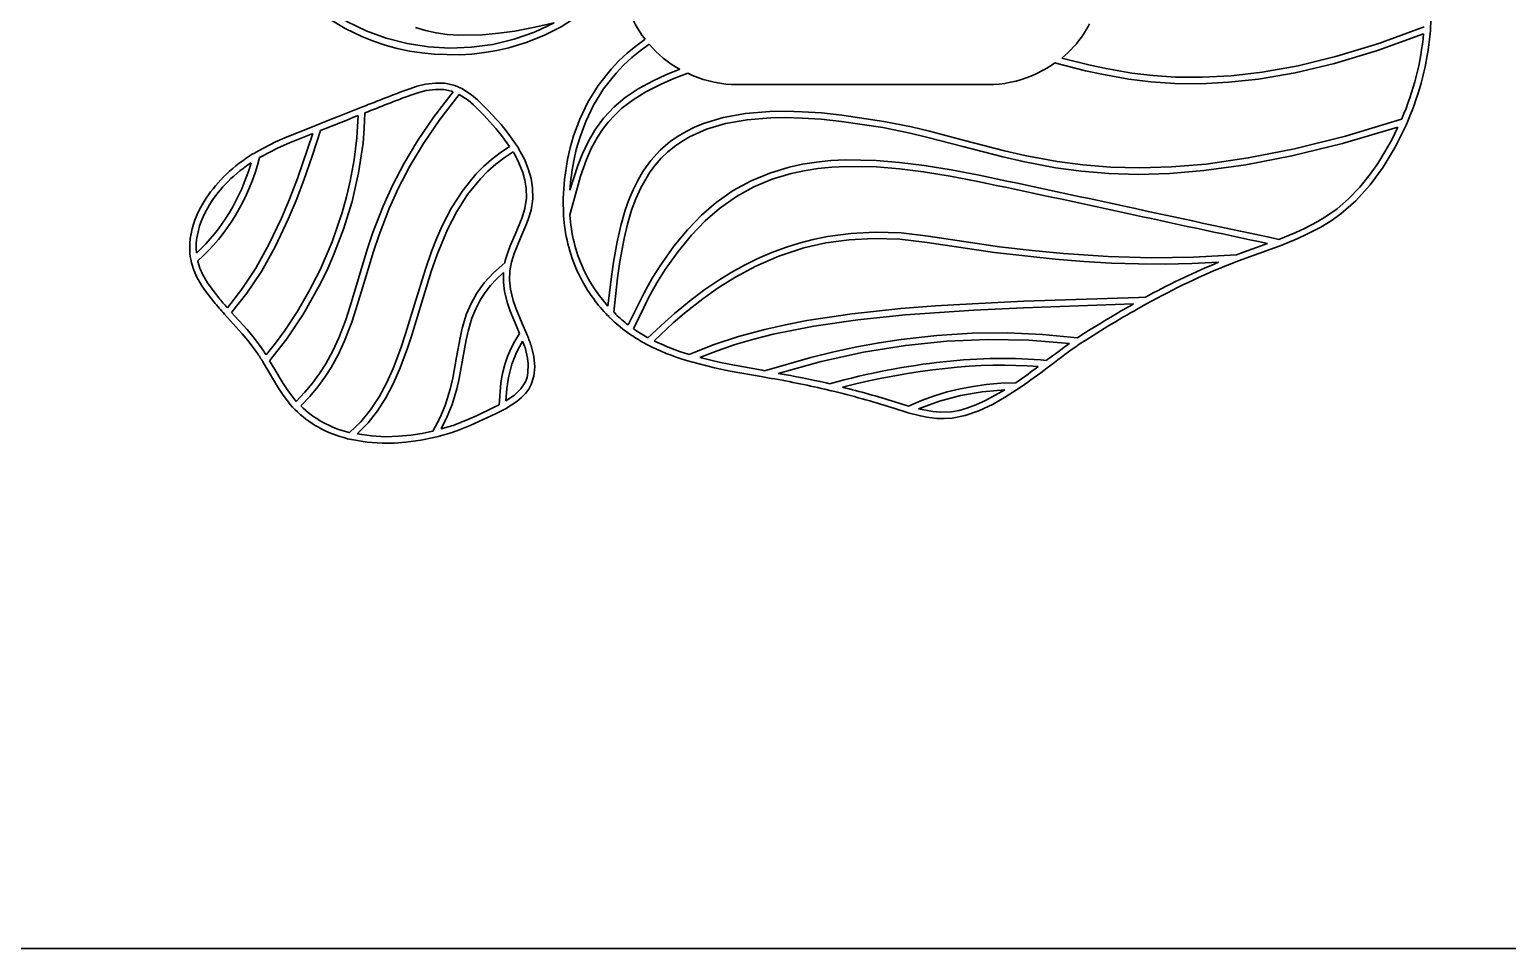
# Model space of a CAD drawing. Extents: x 342 to 941, y 168 to 756.
# Drawn here: x 568.87 to 612.34, y 385.5 to 412.53 of the extents above; entities that cross this region are included whole.
import ezdxf

# ---------------------------------------------------------------- set-up
doc = ezdxf.new("R2010")
doc.units = 0

msp = doc.modelspace()

# ---------------------------------------------------------------- linework, layer by layer
at = {"color": 7, "lineweight": 35, "ltscale": 0.004985}
msp.add_line((586.854, 412.405), (586.978, 412.248), dxfattribs=at)
at = {"color": 7, "lineweight": 35, "ltscale": 0.002662}
msp.add_line((610.068, 412.409), (610.076, 412.516), dxfattribs=at)
at = {"color": 7, "lineweight": 35, "ltscale": 0.00063476}
msp.add_line((599.03, 411.551), (599.055, 411.544), dxfattribs=at)
at = {"color": 7, "lineweight": 35, "ltscale": 0.003774}
msp.add_line((588.231, 411.25), (588.366, 411.184), dxfattribs=at)
at = {"color": 7, "lineweight": 35, "ltscale": 0.184151}
msp.add_line((589.685, 410.912), (597.051, 410.912), dxfattribs=at)
at = {"color": 7, "lineweight": 35, "ltscale": 0.001079}
msp.add_line((581.284, 410.718), (581.324, 410.703), dxfattribs=at)
at = {"color": 7, "lineweight": 35, "ltscale": 0.002534}
for p, q in [((581.579, 410.797), (581.488, 410.842)), ((578.661, 410.257), (578.567, 410.22))]:
    msp.add_line(p, q, dxfattribs=at)
at = {"color": 7, "lineweight": 35, "ltscale": 0.006201}
msp.add_line((577.374, 409.747), (577.143, 409.656), dxfattribs=at)
at = {"color": 7, "lineweight": 35, "ltscale": 0.000523659}
msp.add_line((577.423, 409.564), (577.442, 409.572), dxfattribs=at)
at = {"color": 7, "lineweight": 35, "ltscale": 0.000429871}
msp.add_line((609.238, 409.908), (609.231, 409.892), dxfattribs=at)
at = {"color": 7, "lineweight": 35, "ltscale": 0.003192}
msp.add_line((609.36, 409.716), (609.411, 409.833), dxfattribs=at)
at = {"color": 7, "lineweight": 35, "ltscale": 0.002313}
msp.add_line((583.217, 409.095), (583.166, 409.173), dxfattribs=at)
at = {"color": 7, "lineweight": 35, "ltscale": 0.003337}
msp.add_line((575.597, 408.966), (575.481, 408.901), dxfattribs=at)
at = {"color": 7, "lineweight": 35, "ltscale": 0.001596}
msp.add_line((575.634, 408.771), (575.69, 408.803), dxfattribs=at)
at = {"color": 7, "lineweight": 35, "ltscale": 0.002368}
msp.add_line((583.092, 408.938), (583.14, 408.857), dxfattribs=at)
at = {"color": 7, "lineweight": 35, "ltscale": 0.004245}
msp.add_line((583.304, 408.949), (583.217, 409.095), dxfattribs=at)
at = {"color": 7, "lineweight": 35, "ltscale": 0.001084}
msp.add_line((575.348, 408.591), (575.384, 408.615), dxfattribs=at)
at = {"color": 7, "lineweight": 35, "ltscale": 0.007427}
msp.add_line((584.576, 407.053), (584.605, 406.757), dxfattribs=at)
at = {"color": 7, "lineweight": 35, "ltscale": 0.000423442}
msp.add_line((584.763, 407.07), (584.763, 407.086), dxfattribs=at)
at = {"color": 7, "lineweight": 35, "ltscale": 0.007324}
msp.add_line((584.792, 406.778), (584.763, 407.07), dxfattribs=at)
at = {"color": 7, "lineweight": 35, "ltscale": 0.000168948}
msp.add_line((573.578, 406.129), (573.577, 406.122), dxfattribs=at)
at = {"color": 7, "lineweight": 35, "ltscale": 0.002865}
msp.add_line((573.582, 406.243), (573.578, 406.129), dxfattribs=at)
at = {"color": 7, "lineweight": 35, "ltscale": 0.010202}
msp.add_line((604.964, 406.121), (604.58, 405.982), dxfattribs=at)
at = {"color": 7, "lineweight": 35, "ltscale": 0.008598}
msp.add_line((605.287, 406.238), (604.964, 406.121), dxfattribs=at)
at = {"color": 7, "lineweight": 35, "ltscale": 0.012303}
msp.add_line((605.027, 405.943), (605.49, 406.112), dxfattribs=at)
at = {"color": 7, "lineweight": 35, "ltscale": 0.004392}
msp.add_line((605.49, 406.112), (605.654, 406.174), dxfattribs=at)
at = {"color": 7, "lineweight": 35, "ltscale": 0.002735}
msp.add_line((573.609, 405.775), (573.633, 405.668), dxfattribs=at)
at = {"color": 7, "lineweight": 35, "ltscale": 0.000355423}
msp.add_line((573.816, 405.711), (573.813, 405.725), dxfattribs=at)
at = {"color": 7, "lineweight": 35, "ltscale": 0.001715}
msp.add_line((582.863, 405.734), (582.848, 405.667), dxfattribs=at)
at = {"color": 7, "lineweight": 35, "ltscale": 0.003688}
msp.add_line((583.014, 405.547), (583.046, 405.691), dxfattribs=at)
at = {"color": 7, "lineweight": 35, "ltscale": 0.007882}
msp.add_line((604.349, 405.696), (604.645, 405.805), dxfattribs=at)
at = {"color": 7, "lineweight": 35, "ltscale": 0.00563}
msp.add_line((604.58, 405.982), (604.369, 405.904), dxfattribs=at)
at = {"color": 7, "lineweight": 35, "ltscale": 0.010154}
msp.add_line((604.645, 405.805), (605.027, 405.943), dxfattribs=at)
at = {"color": 7, "lineweight": 35, "ltscale": 0.002938}
msp.add_line((582.997, 405.431), (583.014, 405.547), dxfattribs=at)
at = {"color": 7, "lineweight": 35, "ltscale": 0.005282}
msp.add_line((601.699, 404.662), (601.488, 404.655), dxfattribs=at)
at = {"color": 7, "lineweight": 35, "ltscale": 0.002896}
msp.add_line((601.801, 404.718), (601.699, 404.662), dxfattribs=at)
at = {"color": 7, "lineweight": 35, "ltscale": 0.005306}
msp.add_line((601.704, 404.451), (601.891, 404.553), dxfattribs=at)
at = {"color": 7, "lineweight": 35, "ltscale": 0.006245}
msp.add_line((574.601, 404.16), (574.77, 403.976), dxfattribs=at)
at = {"color": 7, "lineweight": 35, "ltscale": 0.003549}
msp.add_line((574.908, 404.103), (574.812, 404.208), dxfattribs=at)
at = {"color": 7, "lineweight": 35, "ltscale": 0.001319}
msp.add_line((585.872, 404.121), (585.913, 404.089), dxfattribs=at)
at = {"color": 7, "lineweight": 35, "ltscale": 0.000170598}
msp.add_line((585.913, 404.089), (585.912, 404.082), dxfattribs=at)
at = {"color": 7, "lineweight": 35, "ltscale": 0.001235}
msp.add_line((585.912, 404.082), (585.947, 404.047), dxfattribs=at)
at = {"color": 7, "lineweight": 35, "ltscale": 0.002073}
msp.add_line((586.117, 404.166), (586.052, 404.218), dxfattribs=at)
at = {"color": 7, "lineweight": 35, "ltscale": 0.000448525}
msp.add_line((586.114, 404.148), (586.117, 404.166), dxfattribs=at)
at = {"color": 7, "lineweight": 35, "ltscale": 0.006034}
msp.add_line((583.19, 403.811), (583.284, 403.588), dxfattribs=at)
at = {"color": 7, "lineweight": 35, "ltscale": 0.007986}
msp.add_line((583.488, 403.591), (583.363, 403.885), dxfattribs=at)
at = {"color": 7, "lineweight": 35, "ltscale": 0.002469}
msp.add_line((586.437, 403.635), (586.517, 403.578), dxfattribs=at)
at = {"color": 7, "lineweight": 35, "ltscale": 0.000830778}
msp.add_line((587.056, 403.468), (587.027, 403.484), dxfattribs=at)
at = {"color": 7, "lineweight": 35, "ltscale": 0.003062}
msp.add_line((599.793, 403.529), (599.691, 403.461), dxfattribs=at)
at = {"color": 7, "lineweight": 35, "ltscale": 0.001337}
msp.add_line((599.838, 403.558), (599.793, 403.529), dxfattribs=at)
at = {"color": 7, "lineweight": 35, "ltscale": 0.002497}
msp.add_line((586.937, 403.319), (587.025, 403.271), dxfattribs=at)
at = {"color": 7, "lineweight": 35, "ltscale": 0.005643}
msp.add_line((599.749, 403.274), (599.937, 403.398), dxfattribs=at)
at = {"color": 7, "lineweight": 35, "ltscale": 0.002442}
msp.add_line((575.718, 402.776), (575.769, 402.692), dxfattribs=at)
at = {"color": 7, "lineweight": 35, "ltscale": 0.007285}
msp.add_line((575.769, 402.692), (575.916, 402.44), dxfattribs=at)
at = {"color": 7, "lineweight": 35, "ltscale": 6.24353e-05}
msp.add_line((575.93, 402.789), (575.929, 402.791), dxfattribs=at)
at = {"color": 7, "lineweight": 35, "ltscale": 0.00736}
msp.add_line((576.079, 402.535), (575.93, 402.789), dxfattribs=at)
at = {"color": 7, "lineweight": 35, "ltscale": 0.003932}
msp.add_line((588.19, 402.798), (588.341, 402.754), dxfattribs=at)
at = {"color": 7, "lineweight": 35, "ltscale": 0.000659441}
msp.add_line((588.27, 402.971), (588.245, 402.979), dxfattribs=at)
at = {"color": 7, "lineweight": 35, "ltscale": 0.000489198}
msp.add_line((598.798, 402.812), (598.783, 402.8), dxfattribs=at)
at = {"color": 7, "lineweight": 35, "ltscale": 0.003479}
msp.add_line((598.801, 402.578), (598.912, 402.662), dxfattribs=at)
at = {"color": 7, "lineweight": 35, "ltscale": 0.005006}
msp.add_line((590.385, 402.322), (590.583, 402.29), dxfattribs=at)
at = {"color": 7, "lineweight": 35, "ltscale": 0.001877}
msp.add_line((590.49, 402.495), (590.416, 402.508), dxfattribs=at)
at = {"color": 7, "lineweight": 35, "ltscale": 0.00154}
msp.add_line((597.932, 402.177), (597.881, 402.142), dxfattribs=at)
at = {"color": 7, "lineweight": 35, "ltscale": 0.004736}
msp.add_line((592.263, 401.951), (592.447, 401.908), dxfattribs=at)
at = {"color": 7, "lineweight": 35, "ltscale": 0.002319}
msp.add_line((592.396, 402.113), (592.305, 402.135), dxfattribs=at)
at = {"color": 7, "lineweight": 35, "ltscale": 0.004056}
msp.add_line((597.904, 401.931), (598.039, 402.022), dxfattribs=at)
at = {"color": 7, "lineweight": 35, "ltscale": 0.002505}
msp.add_line((576.538, 401.502), (576.606, 401.428), dxfattribs=at)
at = {"color": 7, "lineweight": 35, "ltscale": 0.002353}
msp.add_line((576.606, 401.428), (576.671, 401.36), dxfattribs=at)
at = {"color": 7, "lineweight": 35, "ltscale": 0.001062}
msp.add_line((576.709, 401.594), (576.68, 401.626), dxfattribs=at)
at = {"color": 7, "lineweight": 35, "ltscale": 0.004643}
msp.add_line((582.678, 401.493), (582.511, 401.41), dxfattribs=at)
at = {"color": 7, "lineweight": 35, "ltscale": 0.0076}
msp.add_line((582.594, 401.242), (582.866, 401.377), dxfattribs=at)
at = {"color": 7, "lineweight": 35, "ltscale": 0.011912}
msp.add_line((594.264, 401.402), (594.719, 401.261), dxfattribs=at)
at = {"color": 7, "lineweight": 35, "ltscale": 0.010482}
msp.add_line((594.721, 401.458), (594.32, 401.582), dxfattribs=at)
at = {"color": 7, "lineweight": 35, "ltscale": 0.002886}
msp.add_line((578.223, 400.496), (578.336, 400.47), dxfattribs=at)
at = {"color": 7, "lineweight": 35, "ltscale": 0.000249447}
msp.add_line((578.278, 400.677), (578.268, 400.679), dxfattribs=at)
at = {"color": 7, "lineweight": 35, "ltscale": 0.000359542}
msp.add_line((580.73, 400.717), (580.716, 400.714), dxfattribs=at)
at = {"color": 7, "lineweight": 35, "ltscale": 0.003381}
msp.add_line((580.759, 400.53), (580.891, 400.562), dxfattribs=at)
at = {"color": 7, "lineweight": 35, "ltscale": 3.02109e-05}
msp.add_line((580.891, 400.562), (580.892, 400.563), dxfattribs=at)
at = {"color": 7, "lineweight": 35}
msp.add_line((566.5, 385.5), (622.5, 385.5), dxfattribs=at)
for points in [[(576.837, 413.535), (577.243, 413.168), (577.682, 412.844), (578.15, 412.562), (578.642, 412.324), (578.981, 412.189), (579.328, 412.074), (579.682, 411.977), (580.042, 411.901), (580.405, 411.844), (580.772, 411.806), (581.51, 411.79), (581.88, 411.812), (582.249, 411.854), (582.612, 411.916), (582.971, 411.998), (583.501, 412.158), (584.016, 412.365), (584.51, 412.617), (584.981, 412.915)], [(584.299, 412.73), (583.721, 412.457), (583.12, 412.247), (582.5, 412.098), (581.869, 412.012), (581.233, 411.987), (580.599, 412.023), (579.972, 412.119), (579.36, 412.276), (578.768, 412.492), (578.203, 412.768), (577.672, 413.102), (577.181, 413.495)], [(580.221, 412.593), (580.516, 412.502), (580.828, 412.435), (581.156, 412.39), (581.497, 412.367), (582.195, 412.379), (582.67, 412.422), (583.146, 412.489), (583.732, 412.599), (584.299, 412.73)], [(609.89, 412.617), (608.56, 412.127), (607.326, 411.748), (606.184, 411.469), (605.129, 411.28), (604.212, 411.175), (603.364, 411.13), (602.58, 411.136), (601.913, 411.18), (601.294, 411.253), (600.537, 411.383), (600.073, 411.483), (599.232, 411.693)], [(586.978, 412.248), (586.702, 412.048), (586.448, 411.839), (586.201, 411.608), (585.976, 411.37), (585.599, 410.889), (585.293, 410.395), (585.053, 409.897), (584.87, 409.407), (584.767, 409.05), (584.689, 408.708)], [(599.055, 411.544), (599.929, 411.323), (600.413, 411.216), (601.206, 411.076), (601.857, 410.997), (602.561, 410.949), (603.321, 410.941), (604.141, 410.981), (605.024, 411.076), (606.097, 411.26), (607.261, 411.536), (608.519, 411.916), (609.878, 412.411)], [(584.874, 408.672), (584.95, 409.004), (585.05, 409.349), (585.227, 409.825), (585.46, 410.307), (585.756, 410.785), (586.122, 411.251), (586.344, 411.485), (586.587, 411.711), (586.83, 411.91), (587.094, 412.1)], [(587.995, 411.366), (587.583, 411.2), (587.211, 411.028), (586.773, 410.787), (586.393, 410.532), (586.067, 410.26), (585.756, 409.93), (585.494, 409.573), (585.297, 409.231), (585.125, 408.862), (584.997, 408.532), (584.765, 407.806)], [(581.34, 410.898), (581.084, 410.951), (580.807, 410.96), (580.51, 410.923), (580.272, 410.866), (580.02, 410.783)], [(584.763, 407.086), (584.972, 407.861), (585.078, 408.215), (585.252, 408.708), (585.402, 409.049), (585.574, 409.369), (585.723, 409.596), (585.89, 409.812), (586.08, 410.019), (586.293, 410.216), (586.62, 410.466), (587.001, 410.703), (587.443, 410.929), (587.817, 411.092), (588.231, 411.25)], [(581.324, 410.703), (580.759, 409.963), (580.282, 409.258), (579.881, 408.587), (579.547, 407.946), (579.27, 407.334), (578.969, 406.558), (578.803, 406.062), (578.517, 405.116)], [(578.698, 405.063), (578.982, 406.004), (579.147, 406.497), (579.446, 407.271), (579.723, 407.88), (580.057, 408.517), (580.457, 409.185), (580.935, 409.887), (581.501, 410.624)], [(580.085, 410.606), (580.317, 410.683), (580.535, 410.736), (580.806, 410.771), (581.055, 410.765), (581.284, 410.718)], [(581.501, 410.624), (581.765, 410.453), (581.927, 410.316), (582.228, 410.017)], [(582.365, 410.146), (582.044, 410.465), (581.868, 410.611), (581.579, 410.797)], [(578.537, 410.006), (578.499, 409.348), (578.42, 408.702), (578.303, 408.071), (578.194, 407.608), (578.066, 407.155), (577.765, 406.284), (577.411, 405.463), (577.085, 404.823), (576.738, 404.228), (576.376, 403.681), (576.1, 403.305), (575.823, 402.96)], [(575.929, 402.791), (576.431, 403.43), (576.923, 404.167), (577.389, 404.992), (577.607, 405.434), (577.812, 405.894), (578.107, 406.665), (578.356, 407.475), (578.548, 408.317), (578.676, 409.188), (578.713, 409.633), (578.73, 410.082)], [(582.228, 410.017), (582.581, 409.626), (582.752, 409.42), (582.989, 409.096)], [(583.166, 409.173), (582.917, 409.517), (582.737, 409.736), (582.365, 410.146)], [(593.999, 409.832), (592.758, 410.018), (592.161, 410.08), (591.597, 410.117), (591.106, 410.13), (590.642, 410.122), (589.924, 410.063), (589.276, 409.946), (588.696, 409.771), (588.43, 409.662), (588.18, 409.538), (587.945, 409.399), (587.726, 409.246)], [(574.812, 404.208), (575.261, 404.775), (575.686, 405.418), (576.089, 406.141), (576.474, 406.951), (576.706, 407.506), (576.933, 408.098), (577.181, 408.806), (577.423, 409.564)], [(577.143, 409.656), (576.447, 409.379), (576.101, 409.226), (575.597, 408.966)], [(587.84, 409.096), (588.051, 409.244), (588.278, 409.377), (588.779, 409.602), (589.343, 409.769), (589.975, 409.881), (590.676, 409.936), (591.12, 409.942), (591.591, 409.929), (592.153, 409.892), (592.749, 409.83), (593.966, 409.647)], [(593.966, 409.647), (594.769, 409.485), (595.289, 409.362), (596.327, 409.091)], [(596.376, 409.273), (595.346, 409.541), (594.816, 409.667), (593.999, 409.832)], [(596.327, 409.091), (597.497, 408.788), (598.101, 408.648), (599.051, 408.468), (599.809, 408.365), (600.615, 408.298), (601.478, 408.273), (602.409, 408.299), (603.415, 408.382), (604.649, 408.554), (606.003, 408.818), (607.49, 409.184), (609.123, 409.663)], [(609.231, 409.892), (607.583, 409.401), (606.083, 409.026), (604.719, 408.755), (603.477, 408.577), (602.466, 408.49), (601.531, 408.461), (600.665, 408.483), (599.857, 408.549), (599.099, 408.651), (598.149, 408.831), (597.544, 408.97), (596.376, 409.273)], [(609.123, 409.663), (608.939, 409.29), (608.74, 408.933), (608.531, 408.597), (608.309, 408.281), (607.998, 407.895), (607.671, 407.554), (607.331, 407.261)], [(607.447, 407.112), (607.884, 407.498), (608.301, 407.96), (608.69, 408.488), (609.045, 409.077), (609.36, 409.716)], [(577.197, 409.475), (576.749, 408.148), (576.518, 407.545), (576.28, 406.981), (575.91, 406.206), (575.522, 405.512), (575.115, 404.895), (574.686, 404.349)], [(575.69, 408.803), (576.18, 409.055), (576.516, 409.204), (577.197, 409.475)], [(587.726, 409.246), (587.417, 408.98), (587.146, 408.683), (586.911, 408.357), (586.757, 408.094), (586.619, 407.817), (586.497, 407.526), (586.389, 407.222), (586.258, 406.768), (586.15, 406.292), (586.042, 405.686), (585.983, 405.268), (585.883, 404.398)], [(582.989, 409.096), (582.713, 408.911), (582.457, 408.713), (582.217, 408.501), (581.997, 408.278), (581.609, 407.803), (581.28, 407.293), (581, 406.754), (580.837, 406.381), (580.689, 406.001), (580.51, 405.485), (580.189, 404.44)], [(580.37, 404.386), (580.684, 405.412), (580.859, 405.918), (581.163, 406.655), (581.435, 407.183), (581.755, 407.682), (582.131, 408.145), (582.347, 408.365), (582.582, 408.573), (582.827, 408.762), (583.092, 408.938)], [(583.14, 408.857), (583.264, 408.613), (583.374, 408.332), (583.436, 408.107), (583.475, 407.867), (583.482, 407.571), (583.436, 407.264)], [(583.619, 407.22), (583.67, 407.555), (583.663, 407.878), (583.619, 408.15), (583.548, 408.405), (583.433, 408.696), (583.304, 408.949)], [(584.689, 408.708), (584.603, 408.124), (584.565, 407.575), (584.576, 407.053)], [(586.052, 404.218), (586.165, 405.228), (586.233, 405.705), (586.356, 406.384), (586.458, 406.811), (586.578, 407.216), (586.704, 407.555), (586.848, 407.875), (587.116, 408.333), (587.275, 408.547), (587.449, 408.747), (587.636, 408.928), (587.84, 409.096)], [(596.803, 408.246), (595.977, 408.406), (595.186, 408.536), (594.464, 408.626), (593.771, 408.682), (592.869, 408.697), (592.436, 408.676), (592.015, 408.634), (591.609, 408.57), (591.214, 408.485), (590.642, 408.312), (590.094, 408.083), (589.57, 407.795), (589.069, 407.445), (588.636, 407.073), (588.22, 406.645), (587.82, 406.16), (587.435, 405.614), (587.187, 405.215), (586.945, 404.788), (586.48, 403.844)], [(586.632, 403.728), (587.088, 404.657), (587.325, 405.078), (587.568, 405.471), (587.944, 406.008), (588.336, 406.486), (588.744, 406.907), (589.168, 407.273), (589.66, 407.618), (590.174, 407.902), (590.712, 408.127), (591.274, 408.297), (591.658, 408.381), (592.053, 408.443), (592.47, 408.485), (592.899, 408.506), (593.785, 408.491), (594.459, 408.437), (595.161, 408.349), (595.946, 408.222), (596.765, 408.062)], [(583.436, 407.264), (583.359, 407.005), (583.294, 406.835), (583.152, 406.503)], [(583.323, 406.426), (583.471, 406.77), (583.538, 406.947), (583.619, 407.22)], [(607.331, 407.261), (607.053, 407.063), (606.766, 406.887), (606.376, 406.684), (606.117, 406.565), (605.614, 406.36)], [(605.654, 406.174), (606.175, 406.385), (606.445, 406.509), (606.853, 406.721), (607.154, 406.904), (607.447, 407.112)], [(595.306, 406.452), (594.506, 406.548), (593.746, 406.574), (593.025, 406.538), (592.343, 406.445), (591.92, 406.358), (591.512, 406.252), (591.102, 406.122), (590.708, 405.976), (590.293, 405.796), (589.898, 405.602), (589.524, 405.395), (589.17, 405.179), (588.731, 404.882), (588.326, 404.58), (587.842, 404.183), (587.553, 403.929), (587.056, 403.468)], [(583.152, 406.503), (583.009, 406.17), (582.944, 405.999), (582.863, 405.734)], [(583.046, 405.691), (583.123, 405.941), (583.323, 406.426)], [(587.237, 403.379), (587.805, 403.903), (588.131, 404.185), (588.673, 404.615), (589.123, 404.934), (589.612, 405.242), (590.234, 405.575), (590.912, 405.868), (591.648, 406.107), (592.291, 406.254), (592.974, 406.35), (593.698, 406.389), (594.465, 406.364), (595.275, 406.267)], [(595.275, 406.267), (597.25, 405.975), (599.038, 405.775), (599.879, 405.708), (600.695, 405.663), (601.493, 405.638), (602.279, 405.634), (603.06, 405.65), (603.844, 405.686)], [(604.369, 405.904), (603.113, 405.836), (601.867, 405.818), (600.599, 405.852), (599.282, 405.94), (598.362, 406.03), (597.398, 406.145), (595.306, 406.452)], [(573.633, 405.668), (573.701, 405.451), (573.791, 405.245), (573.937, 404.989), (574.048, 404.827), (574.286, 404.522)], [(574.431, 404.641), (574.205, 404.93), (574.101, 405.082), (573.963, 405.322), (573.879, 405.512), (573.816, 405.711)], [(582.848, 405.667), (582.514, 405.374), (582.243, 405.077), (582.026, 404.777), (581.855, 404.473), (581.724, 404.165), (581.595, 403.749), (581.531, 403.468), (581.428, 402.896)], [(581.614, 402.866), (581.709, 403.401), (581.767, 403.66), (581.88, 404.038), (581.992, 404.316), (582.134, 404.588), (582.268, 404.795), (582.428, 404.999), (582.605, 405.193), (582.809, 405.385)], [(582.809, 405.385), (582.806, 405.103), (582.84, 404.83), (582.928, 404.48), (583.008, 404.253), (583.19, 403.811)], [(583.363, 403.885), (583.176, 404.335), (583.098, 404.559), (583.014, 404.899), (582.986, 405.161), (582.997, 405.431)], [(578.517, 405.116), (578.29, 404.361), (578.169, 403.997), (577.965, 403.465), (577.786, 403.077), (577.578, 402.697), (577.395, 402.413), (577.189, 402.132), (576.963, 401.862), (576.709, 401.594)], [(576.844, 401.462), (577.108, 401.741), (577.343, 402.022), (577.552, 402.307), (577.737, 402.595), (577.951, 402.984), (578.134, 403.38), (578.343, 403.922), (578.466, 404.294), (578.698, 405.063)], [(580.189, 404.44), (579.929, 403.581), (579.791, 403.164), (579.564, 402.562), (579.37, 402.133), (579.15, 401.727), (578.898, 401.346), (578.609, 400.995), (578.278, 400.677)], [(578.506, 400.636), (578.826, 400.964), (579.105, 401.32), (579.349, 401.703), (579.564, 402.109), (579.754, 402.535), (579.978, 403.13), (580.114, 403.541), (580.37, 404.386)], [(601.488, 404.655), (598.118, 404.539), (596.597, 404.467), (595.522, 404.401), (594.501, 404.322), (593.064, 404.17), (591.732, 403.97), (591.102, 403.849), (590.495, 403.711), (589.719, 403.499), (588.978, 403.254), (588.27, 402.971)], [(588.583, 402.889), (589.095, 403.086), (589.625, 403.264), (590.174, 403.425), (590.743, 403.568), (591.943, 403.809), (593.234, 403.996), (594.625, 404.14), (596.647, 404.279), (598.112, 404.349), (601.347, 404.463)], [(574.77, 403.976), (575.122, 403.585), (575.292, 403.382), (575.531, 403.066)], [(575.686, 403.174), (575.441, 403.498), (575.266, 403.705), (574.908, 404.103)], [(583.284, 403.588), (583.144, 403.367), (583.026, 403.145), (582.927, 402.917), (582.846, 402.676), (582.783, 402.419), (582.734, 402.14), (582.678, 401.493)], [(599.691, 403.461), (598.664, 403.561), (597.634, 403.606), (596.599, 403.598), (595.559, 403.536), (594.511, 403.419), (593.86, 403.32), (593.206, 403.2), (592.53, 403.055), (591.849, 402.889), (590.49, 402.495)], [(582.876, 401.609), (582.907, 401.974), (582.956, 402.299), (583.053, 402.687), (583.189, 403.037), (583.37, 403.367)], [(583.443, 403.175), (583.519, 402.868), (583.539, 402.697), (583.529, 402.432), (583.501, 402.3), (583.453, 402.172)], [(583.625, 402.094), (583.703, 402.339), (583.729, 402.612), (583.702, 402.912), (583.622, 403.234)], [(590.894, 402.418), (592.156, 402.767), (593.401, 403.041), (594.632, 403.24), (595.851, 403.364), (597.06, 403.415), (598.262, 403.391), (599.458, 403.294)], [(581.428, 402.896), (581.316, 402.274), (581.242, 401.956), (581.091, 401.471), (580.934, 401.098), (580.73, 400.717)], [(580.976, 400.784), (581.155, 401.148), (581.296, 401.504), (581.436, 401.968), (581.506, 402.271), (581.614, 402.866)], [(588.341, 402.754), (589.017, 402.582), (589.475, 402.485), (590.385, 402.322)], [(590.416, 402.508), (589.601, 402.655), (589.19, 402.741), (588.583, 402.889)], [(575.916, 402.44), (576.17, 402.013), (576.308, 401.803), (576.538, 401.502)], [(576.68, 401.626), (576.46, 401.914), (576.326, 402.118), (576.079, 402.535)], [(582.866, 401.377), (583.205, 401.588), (583.341, 401.704), (583.456, 401.827), (583.551, 401.957), (583.625, 402.094)], [(583.453, 402.172), (583.323, 401.966), (583.128, 401.78), (582.876, 401.609)], [(597.881, 402.142), (597.437, 402.126), (597.009, 402.089), (596.622, 402.036), (596.244, 401.964), (595.865, 401.872), (595.491, 401.758), (595.106, 401.619), (594.721, 401.458)], [(595.022, 401.374), (595.633, 401.598), (596.251, 401.764), (596.889, 401.876), (597.555, 401.935)], [(597.555, 401.935), (596.988, 401.617), (596.708, 401.491), (596.44, 401.394), (596.21, 401.33), (595.986, 401.29)], [(596.011, 401.103), (596.392, 401.181), (596.791, 401.318), (597.213, 401.515), (597.549, 401.704), (597.904, 401.931)], [(582.511, 401.41), (582.011, 401.171), (581.757, 401.057), (581.373, 400.906)], [(595.986, 401.29), (595.657, 401.276), (595.44, 401.294), (595.022, 401.374)], [(581.437, 400.729), (581.828, 400.883), (582.087, 400.998), (582.594, 401.242)], [(594.719, 401.261), (595.076, 401.167), (595.265, 401.129), (595.558, 401.092), (595.783, 401.086), (596.011, 401.103)], [(578.336, 400.47), (578.795, 400.394), (579.243, 400.363), (579.596, 400.367), (579.932, 400.391), (580.375, 400.451), (580.759, 400.53)], [(580.716, 400.714), (580.42, 400.652), (580.087, 400.6), (579.722, 400.566), (579.333, 400.556), (578.925, 400.577), (578.506, 400.636)]]:
    msp.add_lwpolyline(points, dxfattribs=at)
for centre, radius, start, end in [((589.82, 414.338), 3.539, 184.2023, 213.1009), ((596.708, 414.337), 3.715, 328.6694, 333.9071), ((603.181, 413.016), 6.914, 355.8488, 359.9778), ((597.161, 414.229), 3.275, 309.2326, 326.1507), ((589.545, 414.191), 3.222, 220.4569, 241.2465), ((597.056, 414.321), 3.401, 292.7003, 305.471), ((580.74, 409.077), 1.917, 67.0359, 71.7562), ((589.686, 414.249), 3.336, 246.7005, 269.9731), ((597.049, 414.248), 3.336, 270.0264, 293.2997), ((602.273, 351.32), 63.49, 110.51742, 111.83203), ((600.097, 356.92), 57.294, 110.443, 111.8959), ((519.598, 557.124), 158.298, 291.40658, 291.87131), ((523.067, 548.349), 149.05, 291.39622, 291.84888), ((578.174, 404.451), 5.201, 121.1887, 124.3239), ((592.079, 407.328), 7.329, 169.4348, 176.267), ((490.99, -97.593), 516.601, 77.69544, 78.18507), ((493.29, -87.017), 505.965, 77.69466, 78.19477), ((846.047, 1537.368), 1156.469, 257.770926, 257.983987), ((840.002, 1508.861), 1127.14, 257.76426, 257.997825), ((589.1, 407.312), 4.529, 187.0411, 208.6263), ((589.113, 407.315), 4.354, 187.0841, 208.5875), ((575.44, 406.118), 1.863, 179.8944, 190.6273), ((574.305, 406.153), 0.54, 171.7648, 183.4035), ((575.115, 406.17), 1.351, 182.0897, 188.9628), ((611.805, 386.23), 21.021, 112.2522, 118.4181), ((611.743, 386.603), 20.475, 111.1687, 118.7623), ((589.205, 407.394), 4.473, 208.9092, 222.0413), ((589.168, 407.318), 4.591, 208.2822, 224.1227), ((582.415, 411.305), 10.587, 219.844, 222.4399), ((581.434, 410.514), 9.14, 219.9787, 222.4083), ((617.875, 375.178), 33.627, 119.4407, 122.4393), ((617.446, 376.038), 32.482, 118.9885, 122.6174), ((589.049, 407.236), 4.448, 225.7988, 234.0442), ((589.03, 407.281), 4.28, 227.054, 233.4254), ((578.68, 401.587), 5.209, 18.4323, 22.6271), ((589.253, 407.535), 4.81, 235.3402, 241.2214), ((589.241, 407.507), 4.592, 235.3803, 241.1765), ((570.819, 399.834), 5.714, 30.9813, 34.4469), ((571.418, 400.293), 5.15, 31.1953, 34.0204), ((580.085, 402.017), 3.552, 19.0258, 22.3422), ((590.07, 409.125), 6.599, 242.5147, 253.4518), ((590.141, 409.215), 6.518, 243.5453, 253.0905), ((614.316, 382.284), 25.733, 125.2679, 127.0875), ((611.124, 386.899), 19.939, 124.786, 127.765), ((587.216, 417.492), 18.693, 304.9817, 307.2969), ((586.019, 375.324), 27.349, 76.8039, 80.3955), ((586.23, 375.492), 27.327, 77.1542, 80.1735), ((586.327, 418.869), 20.518, 304.8068, 307.4424), ((586.118, 375.678), 26.983, 72.4292, 76.4347), ((586.288, 375.642), 27.156, 72.7951, 76.1643), ((579.335, 406.907), 6.338, 285.0077, 288.7654), ((579.341, 406.636), 6.268, 284.3207, 289.5295)]:
    msp.add_arc(centre, radius, start, end, dxfattribs=at)
for centre, major_axis, ratio, start_param, end_param in [((606.87, 411.33), (-1.615, -4.587), 0.560053, 1.45638, 1.998779), ((606.908, 411.265), (-1.715, -4.746), 0.565757, 1.472355, 2.010962), ((551.146, 425.827), (23.253, -19.498), 0.435755, 6.219695, 6.48618), ((584.63, 402.958), (10.945, -3.856), 0.544072, 2.76193, 3.043077), ((550.485, 426.93), (23.698, -20.552), 0.420254, 6.239133, 6.472149), ((585.909, 402.639), (12.058, -4.08), 0.501945, 2.781156, 3.044162), ((579.534, 407.073), (5.903, 1.411), 0.56382, 2.655232, 2.972175), ((582.617, 407.362), (8.822, 1.569), 0.450595, 2.783085, 3.033831), ((578.067, 369.14), (-26.056, -31.6), 0.451308, 3.439787, 3.708204), ((576.492, 367.12), (-27.457, -33.491), 0.433078, 3.436755, 3.674148), ((588.021, 413.341), (-11.253, -12.076), 0.424534, 6.263857, 6.511945), ((585.144, 410.777), (-8.159, -9.446), 0.479472, 6.251022, 6.518863)]:
    msp.add_ellipse(centre, major_axis=major_axis, ratio=ratio, start_param=start_param, end_param=end_param, dxfattribs=at)

doc.saveas('drawing.dxf')
